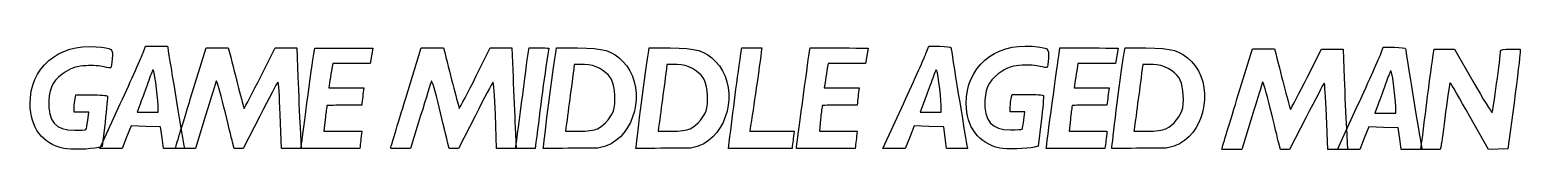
# Model space of a CAD drawing. Extents: x 3 to 229, y 3 to 19.
import ezdxf

# ---------------------------------------------------------------- set-up
doc = ezdxf.new("R2010")
doc.units = 0
doc.layers.add('Layer_1', color=7, linetype='CONTINUOUS')

msp = doc.modelspace()

# ---------------------------------------------------------------- linework, layer by layer
at = {"layer": 'Layer_1', "color": 7}
for points in [[(19.840707, 17.429361), (20.218788, 18.421551), (21.911093, 18.421551)], [(27.047953, 10.484051), (29.408974, 18.190041)], [(37.720501, 13.794371), (39.891155, 18.157011)], [(43.198704, 18.157011), (43.364163, 13.725241)], [(45.785668, 17.285231), (45.922208, 18.145131), (50.359039, 18.145131)], [(59.759505, 10.484111), (62.120526, 18.190101)], [(70.432053, 13.794331), (72.602707, 18.156971)], [(75.910256, 18.156971), (76.075716, 13.725201)], [(78.37257, 17.297071), (78.50911, 18.156961), (79.980588, 18.156961)], [(82.559746, 17.429401), (82.698198, 18.157001), (85.84618, 18.157001)], [(96.645177, 17.429361), (96.783629, 18.156961), (99.931611, 18.156961)], [(110.715654, 17.297111), (110.852194, 18.157001), (112.323664, 18.157001)], [(121.094353, 17.297111), (121.230893, 18.157001), (125.667693, 18.157001)], [(130.055943, 18.132401), (129.663233, 15.775701), (126.880803, 15.775701), (123.965983, 15.775701), (123.836023, 15.048101)], [(138.897873, 17.429401), (139.275953, 18.421591), (140.968263, 18.421591)], [(159.079732, 17.297111), (159.216272, 18.157011), (163.653102, 18.157011)], [(168.041362, 18.132411), (167.648662, 15.775701), (164.866212, 15.775701), (161.951382, 15.775701), (161.821412, 15.048101)], [(168.979182, 17.429441), (169.117632, 18.157041), (172.265612, 18.157041)], [(207.993791, 17.264061), (208.371871, 18.256251), (210.064181, 18.256251)], [(54.74731, 18.120531), (54.3546, 15.763831), (51.572152, 15.763831), (48.657321, 15.763831), (48.527357, 15.036221)], [(110.715654, 17.297231), (110.715654, 17.297111)], [(186.110052, 10.318761), (188.471072, 18.024751)], [(196.782601, 13.629081), (198.953251, 17.991731)], [(202.260801, 17.991731), (202.426261, 13.559961)], [(215.967641, 17.131781), (216.104171, 17.991681), (217.637431, 17.988681), (219.170691, 17.985681), (221.981411, 13.083051)], [(215.967681, 17.132421), (215.967641, 17.131781)], [(227.696091, 17.992461), (229.178761, 17.992461), (229.168161, 17.397151)], [(86.945976, 15.640191), (85.387246, 15.644191)], [(101.031407, 15.640151), (99.472677, 15.644151)], [(173.365412, 15.640231), (171.806682, 15.644231)], [(48.23889, 13.184141), (48.080385, 12.059661), (50.727679, 12.059661), (53.374973, 12.059661)], [(123.547563, 13.196011), (123.389063, 12.071531), (126.036333, 12.071531), (128.683613, 12.071531)], [(161.532952, 13.196021), (161.374442, 12.071541), (164.021742, 12.071541), (166.669032, 12.071541)], [(11.409909, 7.110611), (11.563005, 8.367381), (10.455829, 8.367381), (9.348652, 8.367381), (9.351652, 9.094981)], [(9.485164, 10.417901), (9.615721, 11.013211), (11.959393, 11.013211)], [(25.967832, 3.538731), (26.113795, 2.811121), (24.522411, 2.811121), (22.931027, 2.811121), (22.711209, 4.464771), (22.49139, 6.118411), (20.24638, 6.193911), (18.00137, 6.269411), (17.315, 4.540271), (16.62863, 2.811131), (14.939268, 2.811131), (13.249907, 2.811131), (16.356267, 9.624151)], [(19.433663, 9.756441), (18.915467, 8.367381), (20.518093, 8.367381), (22.120721, 8.367381), (22.099477, 9.359571)], [(53.066082, 9.413831), (50.485983, 9.413831)], [(128.374733, 9.425701), (125.794643, 9.425701)], [(145.024993, 3.538781), (145.170953, 2.811171), (143.579573, 2.811171), (141.988203, 2.811171), (141.768373, 4.464821), (141.548553, 6.118461), (139.303543, 6.193961), (137.058533, 6.269461), (136.372163, 4.540321), (135.685793, 2.811181), (133.996443, 2.811181), (132.307073, 2.811181), (135.413433, 9.624191)], [(138.490833, 9.756481), (137.972623, 8.367421), (139.575253, 8.367421), (141.177893, 8.367421), (141.156593, 9.359611), (141.156643, 9.359611)], [(153.719923, 7.177421), (153.873023, 8.434201), (152.765843, 8.434201), (151.658673, 8.434201), (151.661673, 9.161801)], [(151.795183, 10.484721), (151.925743, 11.080031), (154.269413, 11.080031)], [(166.360142, 9.425701), (163.780042, 9.425701)], [(214.120901, 3.373441), (214.266871, 2.645831), (212.675491, 2.645831), (211.084111, 2.645831), (210.864291, 4.299481), (210.644471, 5.953131), (208.399461, 6.028631), (206.154461, 6.104131), (205.468091, 4.374981), (204.781711, 2.645841), (203.092361, 2.645841), (201.402991, 2.645841), (204.509361, 9.458851)], [(207.586751, 9.591141), (207.068551, 8.202081), (208.671181, 8.202081), (210.273811, 8.202081), (210.252511, 9.194271), (210.252561, 9.194271)], [(228.239211, 9.790381), (227.321041, 2.778921), (225.840611, 2.712521), (224.360211, 2.646121), (221.532651, 7.689291)], [(14.051447, 6.858201), (13.613115, 3.100061), (13.050665, 2.967341)], [(29.314279, 7.838261), (27.785971, 2.826541), (26.404339, 2.814541)], [(37.589192, 7.772121), (35.059943, 2.811181), (34.358467, 2.811181), (33.656993, 2.811181), (33.416137, 3.803371)], [(43.687256, 6.052331), (43.844889, 2.811181), (42.35155, 2.811181), (40.858211, 2.811181), (40.676835, 7.990471)], [(47.502405, 7.231011), (47.324913, 5.445081), (50.936835, 5.445081), (53.066082, 5.445081)], [(62.025831, 7.838231), (60.497523, 2.826501), (59.11589, 2.814501)], [(70.300744, 7.772081), (67.771495, 2.811141), (67.070019, 2.811141), (66.368544, 2.811141), (66.127688, 3.803331)], [(76.398809, 6.052291), (76.556442, 2.811141), (75.063102, 2.811141), (73.569762, 2.811141), (73.388386, 7.990441)], [(122.811083, 7.242881), (122.633593, 5.456961), (126.245483, 5.456961), (128.374733, 5.456961)], [(156.361463, 6.925011), (155.923133, 3.166871), (155.360683, 3.034151)], [(160.796472, 7.242891), (160.618982, 5.456961), (164.230892, 5.456961), (166.360142, 5.456961)], [(188.376382, 7.672981), (186.848062, 2.661261), (185.466432, 2.649261)], [(196.651291, 7.606831), (194.122032, 2.645901), (193.420562, 2.645901), (192.719092, 2.645901), (192.478232, 3.638091)], [(202.749361, 5.887041), (202.906981, 2.645891), (201.413651, 2.645891), (199.920311, 2.645891), (199.738931, 7.825191)], [(84.040202, 5.456711), (86.126445, 5.456711)], [(88.910329, 5.814171), (88.910329, 5.814471)], [(98.125633, 5.456671), (100.211876, 5.456671)], [(102.99576, 5.814131), (102.99576, 5.814431)], [(112.069774, 5.456751), (115.553754, 5.456751), (118.795033, 5.456751)], [(170.459632, 5.456751), (172.545882, 5.456751)], [(175.329762, 5.814211), (175.329762, 5.814511)], [(43.834773, 2.808241), (43.834773, 2.808751)], [(52.766092, 2.799241), (49.085839, 2.799241)], [(57.459053, 2.864601), (57.459053, 2.864711)], [(76.482351, 2.814891), (76.482351, 2.814681)], [(79.435897, 2.810891), (77.972853, 2.810891)], [(118.489923, 2.810911), (113.671224, 2.810911)], [(119.143473, 2.820121), (119.143473, 2.820621)], [(128.074743, 2.811121), (124.394513, 2.811121)], [(157.128832, 2.820121), (157.128832, 2.820621)], [(166.060152, 2.811121), (162.379902, 2.811121)], [(217.148761, 3.241931), (217.016811, 2.646621), (215.560921, 2.646621)]]:
    msp.add_lwpolyline(points, dxfattribs=at)
for points in [[(82.559746, 17.429451)], [(96.645177, 17.429411)], [(168.979182, 17.429491)], [(7.75739, 2.811221)], [(24.747501, 2.864641)], [(150.067413, 2.878031)], [(183.809602, 2.699361)]]:
    msp.add_lwpolyline(points, close=True, dxfattribs=at)
for points in [[(2.64608, 9.614231), (2.6083, 15.096981), (6.917253, 18.841031), (12.69115, 18.342381)], [(12.69115, 18.342381), (15.196721, 18.125991), (15.264181, 18.075941), (15.14214, 16.523891)], [(21.911093, 18.421551), (22.84186, 18.421551), (22.9801, 18.418551), (23.531691, 18.418551)], [(23.531691, 18.418551), (23.603401, 18.090581), (25.739943, 4.674731), (25.967832, 3.538731)], [(29.408974, 18.190041), (30.99972, 18.195041), (31.361347, 18.187041), (32.787573, 18.177841)], [(32.787573, 18.177841), (33.732381, 14.369821), (34.780938, 10.276831), (35.177356, 8.934131)], [(39.891155, 18.157011), (40.993671, 18.157011), (42.096187, 18.157011), (43.198704, 18.157011)], [(50.359039, 18.145131), (55.181299, 18.145131), (53.196949, 18.106131), (54.74731, 18.120531)], [(62.120526, 18.190101), (63.711272, 18.195101), (64.072899, 18.187101), (65.499125, 18.177801)], [(65.499125, 18.177801), (66.443933, 14.369781), (67.49249, 10.276801), (67.888908, 8.934101)], [(72.602707, 18.156971), (73.705223, 18.156971), (74.80774, 18.156971), (75.910256, 18.156971)], [(81.490678, 18.150961), (80.728802, 13.124411), (80.066044, 7.850981), (79.435897, 2.810891)], [(79.980588, 18.156961), (80.7899, 18.156961), (81.270041, 18.150961), (81.490678, 18.150961)], [(85.84618, 18.157001), (89.884235, 18.157001), (91.157553, 17.777771), (92.781941, 16.091291)], [(99.931611, 18.156961), (103.969664, 18.156961), (105.242984, 17.777731), (106.867374, 16.091251)], [(112.323664, 18.157001), (113.132984, 18.157001), (113.625284, 18.153001), (113.888914, 18.153001)], [(113.888914, 18.153001), (113.845214, 17.804081), (113.497424, 15.194211), (113.053814, 12.071331)], [(125.667693, 18.157001), (130.489933, 18.157001), (128.505593, 18.118001), (130.055943, 18.132401)], [(140.968263, 18.421591), (141.899033, 18.421591), (142.660563, 18.311281), (142.660563, 18.176461)], [(142.660563, 18.176461), (142.660563, 17.901641), (144.797103, 4.674781), (145.024993, 3.538781)], [(144.956103, 9.681041), (144.918303, 15.163801), (149.227273, 18.907841), (155.001173, 18.409201)], [(155.001173, 18.409201), (157.506742, 18.192811), (157.574202, 18.142761), (157.452162, 16.590701)], [(163.653102, 18.157011), (168.475362, 18.157011), (166.491012, 18.118011), (168.041362, 18.132411)], [(172.265612, 18.157041), (176.303672, 18.157041), (177.576992, 17.777811), (179.201382, 16.091331)], [(210.064181, 18.256251), (210.994941, 18.256251), (211.756481, 18.145941), (211.756481, 18.011121)], [(15.14214, 16.523891), (15.0864, 15.814951), (14.999688, 15.184691), (14.949459, 15.123311)], [(16.356267, 9.624151), (18.064767, 13.371311), (19.643295, 16.879191), (19.840707, 17.429361)], [(43.834773, 2.808751), (43.834926, 3.060911), (45.602829, 16.133751), (45.785668, 17.285231)], [(76.482351, 2.814681), (76.521121, 3.096371), (78.189731, 16.145581), (78.37257, 17.297071)], [(80.666427, 2.827151), (80.767241, 3.585631), (81.775116, 12.702621), (82.559746, 17.429451)], [(92.781941, 16.091291), (96.110488, 12.635531), (95.140924, 5.916941), (90.968891, 3.527781)], [(94.751858, 2.827111), (94.852672, 3.585591), (95.860547, 12.702581), (96.645177, 17.429411)], [(106.867374, 16.091251), (110.195924, 12.635491), (109.226354, 5.916901), (105.054324, 3.527741)], [(108.816124, 2.809911), (109.431114, 7.662141), (109.994754, 12.505231), (110.715654, 17.297231)], [(119.143473, 2.820621), (119.143623, 3.072781), (120.911513, 16.145621), (121.094353, 17.297111)], [(135.413433, 9.624191), (137.121933, 13.371351), (138.689923, 16.883701), (138.897873, 17.429401)], [(157.128832, 2.820621), (157.128982, 3.072781), (158.896882, 16.145631), (159.079732, 17.297111)], [(157.452162, 16.590701), (157.396462, 15.881771), (157.309702, 15.251511), (157.259482, 15.190131)], [(167.085872, 2.827191), (167.186682, 3.585671), (168.194552, 12.702661), (168.979182, 17.429491)], [(179.201382, 16.091331), (182.529922, 12.635571), (181.560362, 5.916981), (177.388332, 3.527821)], [(188.471072, 18.024751), (190.061822, 18.029751), (190.423442, 18.021751), (191.849672, 18.012551)], [(191.849672, 18.012551), (192.794482, 14.204531), (193.843032, 10.111551), (194.239452, 8.768851)], [(198.953251, 17.991731), (200.055771, 17.991731), (201.158281, 17.991731), (202.260801, 17.991731)], [(204.509361, 9.458851), (206.217851, 13.206011), (207.785851, 16.718361), (207.993791, 17.264061)], [(211.756481, 18.011121), (211.756481, 17.736311), (213.893021, 4.509441), (214.120901, 3.373441)], [(214.073951, 2.648621), (214.702671, 7.452551), (215.247071, 12.342211), (215.967681, 17.132421)], [(224.910161, 8.306791), (225.017011, 8.421211), (226.187981, 16.875401), (226.205871, 17.661731)], [(226.205871, 17.661731), (226.211871, 17.888671), (226.678701, 17.992461), (227.696091, 17.992461)], [(229.168161, 17.397151), (229.162161, 17.069721), (228.744211, 13.646681), (228.239211, 9.790381)], [(8.140322, 14.568121), (6.333686, 13.456831), (5.602013, 12.227491), (5.492128, 10.118701)], [(11.162177, 15.451121), (9.759636, 15.366421), (9.147217, 15.187481), (8.140322, 14.568121)], [(13.889669, 15.284531), (13.357015, 15.434581), (12.129643, 15.509551), (11.162177, 15.451121)], [(14.949459, 15.123311), (14.899229, 15.061911), (14.422324, 15.134511), (13.889669, 15.284531)], [(21.331519, 14.838741), (21.240939, 14.687201), (20.893471, 13.794241), (20.559351, 12.854361)], [(22.099477, 9.359571), (22.061707, 11.123411), (21.501186, 15.122601), (21.331519, 14.838741)], [(35.177356, 8.934131), (35.332886, 9.161871), (36.526642, 11.394911), (37.720501, 13.794371)], [(43.364163, 13.725241), (43.455163, 11.287771), (43.600558, 7.834951), (43.687256, 6.052331)], [(48.527357, 15.036221), (48.455877, 14.636041), (48.326066, 13.802601), (48.23889, 13.184141)], [(67.888908, 8.934101), (68.044438, 9.161841), (69.238193, 11.394881), (70.432053, 13.794331)], [(76.075716, 13.725201), (76.166726, 11.287731), (76.31211, 7.834921), (76.398809, 6.052291)], [(85.387246, 15.644191), (84.915194, 12.021721), (84.450949, 8.487141), (84.040202, 5.456711)], [(90.894136, 13.603911), (90.163398, 14.661981), (88.543353, 15.635791), (86.945976, 15.640191)], [(91.448896, 9.035491), (91.715777, 10.558641), (91.442396, 12.810111), (90.894136, 13.603911)], [(99.472677, 15.644151), (99.000625, 12.021681), (98.536379, 8.487101), (98.125633, 5.456671)], [(104.979564, 13.603871), (104.248834, 14.661941), (102.628784, 15.635751), (101.031407, 15.640151)], [(105.534324, 9.035451), (105.801204, 10.558601), (105.527324, 12.810071), (104.979564, 13.603871)], [(123.836023, 15.048101), (123.764623, 14.647911), (123.634743, 13.814481), (123.547563, 13.196011)], [(140.388683, 14.838781), (140.298083, 14.687251), (139.950633, 13.794281), (139.616513, 12.854401)], [(141.156643, 9.359611), (141.118943, 11.123451), (140.558353, 15.122641), (140.388683, 14.838781)], [(150.450343, 14.634941), (148.643703, 13.523651), (147.912033, 12.294311), (147.802143, 10.185521)], [(153.472193, 15.517941), (152.069653, 15.433241), (151.457233, 15.254291), (150.450343, 14.634941)], [(156.199693, 15.351341), (155.667033, 15.501391), (154.439663, 15.576361), (153.472193, 15.517941)], [(157.259482, 15.190131), (157.209282, 15.128731), (156.732342, 15.201331), (156.199693, 15.351341)], [(161.821412, 15.048101), (161.750012, 14.647921), (161.620132, 13.814481), (161.532952, 13.196021)], [(171.806682, 15.644231), (171.334622, 12.021761), (170.870392, 8.487181), (170.459632, 5.456751)], [(177.313572, 13.603951), (176.582832, 14.662021), (174.962792, 15.635831), (173.365412, 15.640231)], [(177.868332, 9.035531), (178.135212, 10.558681), (177.861332, 12.810151), (177.313572, 13.603951)], [(194.239452, 8.768851), (194.394982, 8.996591), (195.588741, 11.229631), (196.782601, 13.629081)], [(209.484601, 14.673441), (209.394001, 14.521911), (209.046561, 13.628941), (208.712431, 12.689071)], [(210.252561, 9.194271), (210.214861, 10.958111), (209.654271, 14.957301), (209.484601, 14.673441)], [(20.559351, 12.854361), (20.22523, 11.914491), (19.729043, 10.515901), (19.433663, 9.756441)], [(30.948065, 13.105361), (30.881475, 12.900591), (30.146267, 10.530401), (29.314279, 7.838261)], [(32.122214, 9.136611), (31.543026, 11.524191), (31.01466, 13.310131), (30.948065, 13.105361)], [(40.306949, 12.951411), (40.20327, 12.831311), (38.980279, 10.500631), (37.589192, 7.772121)], [(40.676835, 7.990471), (40.577075, 10.839081), (40.410628, 13.071501), (40.306949, 12.951411)], [(53.374973, 12.059661), (53.256153, 11.178801), (53.167491, 10.307551), (53.066082, 9.413831)], [(63.659617, 13.105331), (63.593027, 12.900561), (62.857818, 10.530361), (62.025831, 7.838231)], [(64.833766, 9.136581), (64.254578, 11.524161), (63.726211, 13.310101), (63.659617, 13.105331)], [(73.018501, 12.951371), (72.914822, 12.831281), (71.69183, 10.500601), (70.300744, 7.772081)], [(73.388386, 7.990441), (73.288626, 10.839041), (73.12218, 13.071471), (73.018501, 12.951371)], [(113.053814, 12.071331), (112.707054, 9.630271), (112.382904, 7.691651), (112.069774, 5.456751)], [(128.683613, 12.071531), (128.564793, 11.190671), (128.476133, 10.319431), (128.374733, 9.425701)], [(139.616513, 12.854401), (139.282403, 11.914531), (138.775833, 10.520471), (138.490833, 9.756481)], [(166.669032, 12.071541), (166.550212, 11.190681), (166.461542, 10.319431), (166.360142, 9.425701)], [(190.010162, 12.940081), (189.943562, 12.735311), (189.208362, 10.365121), (188.376382, 7.672981)], [(191.184312, 8.971331), (190.605132, 11.358911), (190.076752, 13.144851), (190.010162, 12.940081)], [(199.369051, 12.786121), (199.265371, 12.666031), (198.042371, 10.335351), (196.651291, 7.606831)], [(199.738931, 7.825191), (199.639131, 10.673801), (199.472721, 12.906221), (199.369051, 12.786121)], [(202.426261, 13.559961), (202.517261, 11.122481), (202.662661, 7.669671), (202.749361, 5.887041)], [(208.712431, 12.689071), (208.378321, 11.749191), (207.871761, 10.355131), (207.586751, 9.591141)], [(218.549971, 12.835121), (218.464571, 12.891621), (218.144161, 10.890151), (217.837791, 8.387501)], [(221.532651, 7.689291), (219.977491, 10.463041), (218.635291, 12.778661), (218.549971, 12.835121)], [(221.981411, 13.083051), (223.527311, 10.386611), (224.845251, 8.237291), (224.910161, 8.306791)], [(7.757346, 2.811221), (4.555309, 3.507011), (2.670881, 6.015161), (2.64608, 9.614231)], [(5.492128, 10.118701), (5.329121, 6.990431), (6.533118, 5.589261), (9.384184, 5.589261)], [(9.351652, 9.094981), (9.353352, 9.495171), (9.413352, 10.090481), (9.485164, 10.417901)], [(11.959393, 11.013211), (13.248413, 11.013211), (14.345076, 10.923911), (14.396423, 10.814781)], [(14.396423, 10.814781), (14.447773, 10.705631), (14.29253, 8.925171), (14.051447, 6.858201)], [(24.747501, 2.864651), (24.750601, 2.907951), (25.785795, 6.336701), (27.047953, 10.484051)], [(33.416137, 3.803371), (33.283664, 4.349071), (32.7014, 6.749031), (32.122214, 9.136611)], [(47.77729, 9.382431), (47.67614, 8.688631), (47.600027, 8.213271), (47.502405, 7.231011)], [(50.485983, 9.413831), (49.066928, 9.413831), (48.315324, 9.382431), (47.77729, 9.382431)], [(57.459053, 2.864711), (57.462153, 2.908011), (58.497347, 6.336761), (59.759505, 10.484111)], [(66.127688, 3.803331), (65.995216, 4.349031), (65.412951, 6.749001), (64.833766, 9.136581)], [(123.085963, 9.394301), (122.984813, 8.700511), (122.908703, 8.225151), (122.811083, 7.242881)], [(125.794643, 9.425701), (124.375593, 9.425701), (123.624003, 9.394301), (123.085963, 9.394301)], [(150.067363, 2.878031), (146.865323, 3.573821), (144.980903, 6.081971), (144.956103, 9.681041)], [(147.802143, 10.185521), (147.639143, 7.057241), (148.843133, 5.656071), (151.694203, 5.656071)], [(151.661673, 9.161801), (151.663673, 9.561981), (151.723373, 10.157291), (151.795183, 10.484721)], [(154.269413, 11.080031), (155.558433, 11.080031), (156.655093, 10.990731), (156.706442, 10.881591)], [(156.706442, 10.881591), (156.757842, 10.772451), (156.602553, 8.991991), (156.361463, 6.925011)], [(161.071342, 9.394301), (160.970192, 8.700511), (160.894092, 8.225151), (160.796472, 7.242891)], [(163.780042, 9.425701), (162.360992, 9.425701), (161.609382, 9.394301), (161.071342, 9.394301)], [(183.809602, 2.699371), (183.812602, 2.742671), (184.847892, 6.171421), (186.110052, 10.318761)], [(11.150209, 5.721551), (11.208839, 5.794351), (11.325705, 6.419381), (11.409909, 7.110611)], [(88.910329, 5.814471), (89.996713, 6.300481), (91.247831, 7.887941), (91.448896, 9.035491)], [(102.99576, 5.814431), (104.082144, 6.300441), (105.333264, 7.887901), (105.534324, 9.035451)], [(153.460223, 5.788361), (153.518823, 5.861161), (153.635723, 6.486201), (153.719923, 7.177421)], [(175.329762, 5.814511), (176.416152, 6.300521), (177.667272, 7.887981), (177.868332, 9.035531)], [(192.478232, 3.638091), (192.345762, 4.183791), (191.763502, 6.583751), (191.184312, 8.971331)], [(217.837791, 8.387501), (217.531391, 5.884861), (217.221341, 3.569361), (217.148761, 3.241931)], [(9.384184, 5.589261), (10.296866, 5.589261), (11.091577, 5.648761), (11.150209, 5.721551)], [(53.066082, 5.445081), (52.957776, 4.356581), (52.871131, 3.632331), (52.766092, 2.799241)], [(86.126445, 5.456711), (87.23447, 5.456711), (88.464274, 5.614621), (88.910329, 5.814171)], [(100.211876, 5.456671), (101.3199, 5.456671), (102.549705, 5.614581), (102.99576, 5.814131)], [(118.795033, 5.456751), (118.663853, 4.347931), (118.588153, 3.745181), (118.489923, 2.810911)], [(128.374733, 5.456961), (128.266413, 4.368461), (128.179773, 3.644211), (128.074743, 2.811121)], [(151.694203, 5.656071), (152.606883, 5.656071), (153.401593, 5.715571), (153.460223, 5.788361)], [(166.360142, 5.456961), (166.251832, 4.368461), (166.165192, 3.644211), (166.060152, 2.811121)], [(172.545882, 5.456751), (173.653902, 5.456751), (174.883712, 5.614661), (175.329762, 5.814211)], [(13.050665, 2.967341), (11.854326, 2.685041), (8.758283, 2.593721), (7.75739, 2.811221)], [(26.404339, 2.814541), (25.500519, 2.804541), (24.74441, 2.821541), (24.747501, 2.864641)], [(49.085839, 2.799241), (46.246229, 2.799241), (44.132568, 2.799951), (43.834773, 2.808241)], [(59.11589, 2.814501), (58.21207, 2.804501), (57.455961, 2.821501), (57.459053, 2.864601)], [(77.972853, 2.810891), (77.168182, 2.810891), (76.769236, 2.814891), (76.482351, 2.814891)], [(85.354399, 2.856751), (82.806044, 2.809051), (81.064262, 2.827151), (80.666427, 2.827151)], [(88.560242, 2.843351), (86.183717, 2.843351), (85.354399, 2.856751), (85.354399, 2.856751)], [(90.968891, 3.527781), (90.968891, 3.527781), (89.562123, 2.843351), (88.560242, 2.843351)], [(99.43983, 2.856711), (96.891475, 2.809011), (95.149692, 2.827111), (94.751858, 2.827111)], [(102.645673, 2.843311), (100.269148, 2.843311), (99.43983, 2.856711), (99.43983, 2.856711)], [(105.054324, 3.527741), (105.054324, 3.527741), (103.647554, 2.843311), (102.645673, 2.843311)], [(113.671224, 2.810911), (111.020944, 2.810911), (109.073484, 2.808911), (108.816124, 2.809911)], [(124.394513, 2.811121), (121.554913, 2.811121), (119.441263, 2.811831), (119.143473, 2.820121)], [(155.360683, 3.034151), (154.164343, 2.751851), (151.068303, 2.660531), (150.067413, 2.878031)], [(162.379902, 2.811121), (159.540292, 2.811121), (157.426632, 2.811831), (157.128832, 2.820121)], [(171.773832, 2.856791), (169.225482, 2.809091), (167.483702, 2.827191), (167.085872, 2.827191)], [(174.979672, 2.843391), (172.603152, 2.843391), (171.773832, 2.856791), (171.773832, 2.856791)], [(177.388332, 3.527821), (177.388332, 3.527821), (175.981552, 2.843391), (174.979672, 2.843391)], [(185.466432, 2.649261), (184.562612, 2.639261), (183.806512, 2.656261), (183.809602, 2.699361)], [(215.560921, 2.646621), (214.760171, 2.646621), (214.229891, 2.648621), (214.073951, 2.648621)]]:
    msp.add_open_spline(points, degree=3, dxfattribs=at)

doc.saveas('drawing.dxf')
